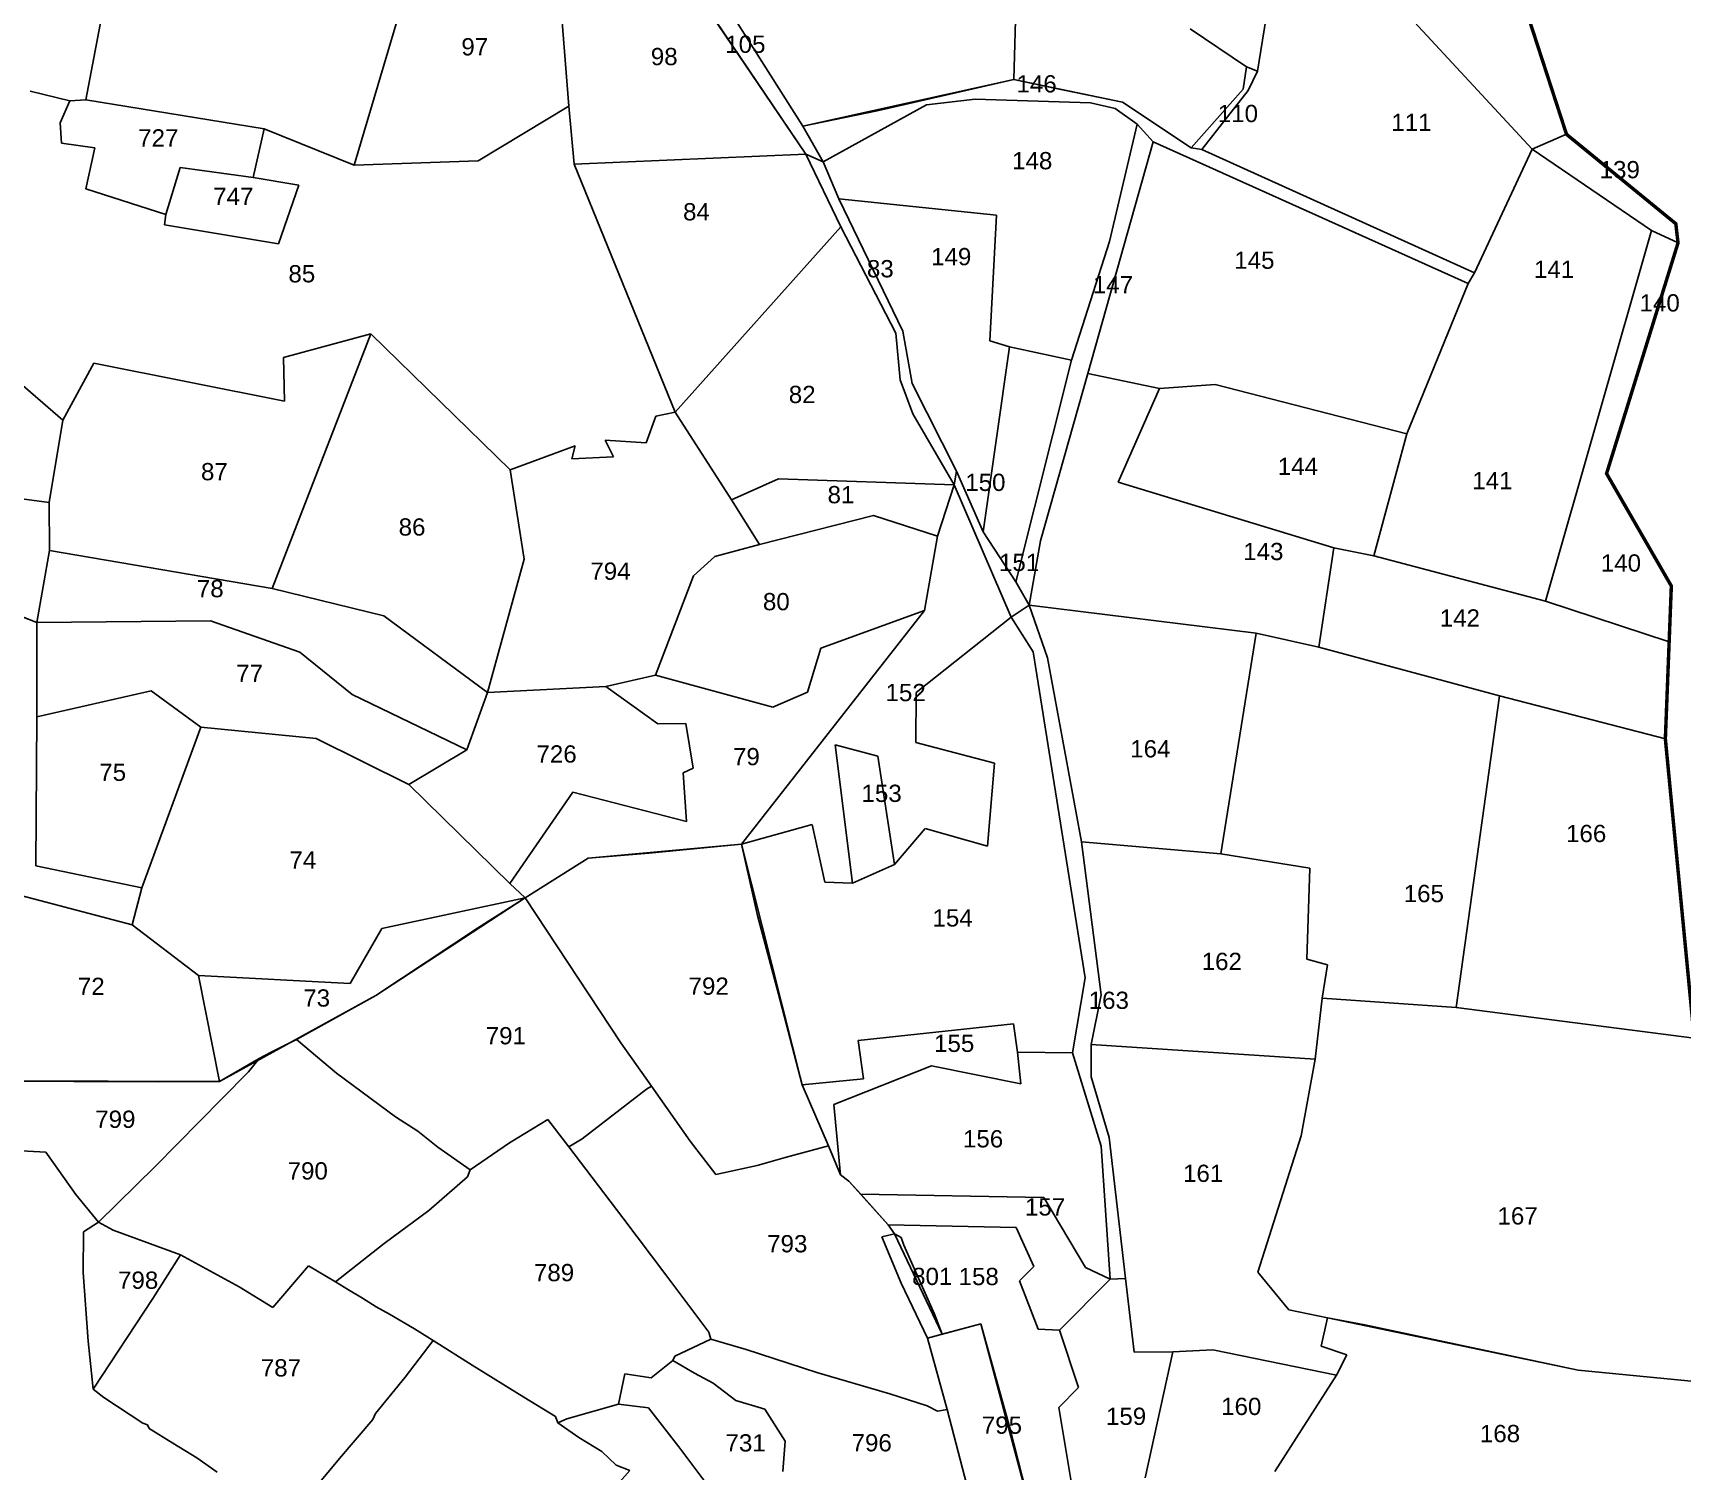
# Model space of a CAD drawing. Header units: inches. Extents: x 186800 to 194298, y 1604602 to 1613194.
# Drawn here: x 190361 to 191795, y 1609461 to 1610711 of the extents above; entities that cross this region are included whole.
import ezdxf

# ---------------------------------------------------------------- set-up
doc = ezdxf.new("R2010")
doc.units = ezdxf.units.IN
doc.header["$LTSCALE"] = 15
doc.header["$MEASUREMENT"] = 0
for name, color, linetype in [('PLOT', 7, 'Continuous'), ('PLOT NO', 7, 'Continuous'), ('VILLAGE BOUNDARY', 5, 'Continuous')]:
    doc.layers.add(name, color=color, linetype=linetype)
doc.styles.get("Standard").update_dxf_attribs({"font": 'arial.ttf'})

msp = doc.modelspace()

# ---------------------------------------------------------------- linework, layer by layer
at = {"layer": 'PLOT'}
for p, q in [((191218.3, 1610829.4), (191213.8, 1610670.8)), ((191213.8, 1610670.8), (191218.3, 1610829.4)), ((190697.6, 1610788.9), (190640.5, 1610596.4)), ((190640.5, 1610596.4), (190697.6, 1610788.9)), ((191644.9, 1610772.6), (191694.2, 1610623.2)), ((190817.7, 1610763.3), (190827, 1610647.7)), ((190827, 1610647.7), (190817.7, 1610763.3)), ((191032.9, 1610605.9), (190932.2, 1610755.3)), ((191030.5, 1610630.4), (190953.8, 1610751.2)), ((190953.8, 1610751.2), (191030.5, 1610630.4)), ((191425.7, 1610678), (191437.3, 1610751.1)), ((191437.3, 1610751.1), (191425.7, 1610678)), ((190423.1, 1610736.8), (190407.1, 1610653.3)), ((190407.1, 1610653.3), (190423.1, 1610736.8)), ((191547.4, 1610736.6), (191664.4, 1610610.4)), ((191664.4, 1610610.4), (191547.4, 1610736.6)), ((190945.3, 1610735.6), (191032.9, 1610605.9)), ((191416.1, 1610681.8), (191367.2, 1610714.9)), ((191367.2, 1610714.9), (191416.1, 1610681.8)), ((191413, 1610662.5), (191416.1, 1610681.8)), ((191416.1, 1610681.8), (191413, 1610662.5)), ((191416.1, 1610681.8), (191425.7, 1610678)), ((191425.7, 1610678), (191416.1, 1610681.8)), ((191030.5, 1610630.4), (191213.8, 1610670.8)), ((191213.8, 1610670.8), (191095.1, 1610643.6)), ((191213.8, 1610670.8), (191247.7, 1610663.6)), ((191308.3, 1610651.1), (191213.8, 1610670.8)), ((191417.6, 1610661.3), (191425.7, 1610678)), ((191425.7, 1610678), (191417.6, 1610661.3)), ((191425.7, 1610678), (191425.7, 1610678)), ((190393.4, 1610652.4), (190358.9, 1610660.7)), ((190358.9, 1610660.7), (190393.4, 1610652.4)), ((190393.4, 1610652.4), (190385, 1610633.1)), ((190385, 1610633.1), (190393.4, 1610652.4)), ((190407.1, 1610653.3), (190393.4, 1610652.4)), ((190393.4, 1610652.4), (190407.1, 1610653.3)), ((190407.1, 1610653.3), (190562.3, 1610628.1)), ((190562.3, 1610628.1), (190407.1, 1610653.3)), ((190407.1, 1610653.3), (190407.1, 1610653.3)), ((191180.3, 1610653.7), (191137.9, 1610648.7)), ((191137.9, 1610648.7), (191180.3, 1610653.7)), ((191280.4, 1610650.5), (191180.3, 1610653.7)), ((191180.3, 1610653.7), (191280.4, 1610650.5)), ((191247.7, 1610663.6), (191308.3, 1610651.1)), ((191302, 1610645.7), (191280.4, 1610650.5)), ((191280.4, 1610650.5), (191302, 1610645.7)), ((191308.3, 1610651.1), (191368, 1610611.5)), ((191368, 1610611.5), (191308.3, 1610651.1)), ((191368, 1610611.5), (191413, 1610662.5)), ((191413, 1610662.5), (191368, 1610611.5)), ((191377.3, 1610610), (191417.6, 1610661.3)), ((191417.6, 1610661.3), (191377.3, 1610610)), ((190748.3, 1610600.3), (190827, 1610647.7)), ((190827, 1610647.7), (190748.3, 1610600.3)), ((190827, 1610647.7), (190831.6, 1610597.4)), ((190831.6, 1610597.4), (190827, 1610647.7)), ((191095.1, 1610643.6), (191030.5, 1610630.4)), ((191137.9, 1610648.7), (191048, 1610599.4)), ((191048, 1610599.4), (191137.9, 1610648.7)), ((191320.9, 1610632), (191302, 1610645.7)), ((191302, 1610645.7), (191320.9, 1610632)), ((190385, 1610633.1), (190386, 1610615.4)), ((190386, 1610615.4), (190385, 1610633.1)), ((190552.7, 1610585.6), (190562.3, 1610628.1)), ((190562.3, 1610628.1), (190552.7, 1610585.6)), ((190562.3, 1610628.1), (190640.5, 1610596.4)), ((190640.5, 1610596.4), (190562.3, 1610628.1)), ((191030.5, 1610630.4), (191030.5, 1610630.4)), ((191048, 1610599.4), (191030.5, 1610630.4)), ((191030.5, 1610630.4), (191030.5, 1610630.4)), ((191030.5, 1610630.4), (191048, 1610599.4)), ((191296.9, 1610530), (191320.9, 1610632)), ((191320.9, 1610632), (191296.9, 1610530)), ((191320.9, 1610632), (191335, 1610616.7)), ((191335, 1610616.7), (191320.9, 1610632)), ((191664.4, 1610610.4), (191694.2, 1610623.2)), ((191694.2, 1610623.2), (191664.4, 1610610.4)), ((191694.2, 1610623.2), (191789.2, 1610545.5)), ((191694.2, 1610623.2), (191694.2, 1610623.2)), ((190386, 1610615.4), (190415, 1610611.6)), ((190415, 1610611.6), (190386, 1610615.4)), ((190415, 1610611.6), (190407.1, 1610575.8)), ((190407.1, 1610575.8), (190415, 1610611.6)), ((191278, 1610415.2), (191335, 1610616.7)), ((191335, 1610616.7), (191278, 1610415.2)), ((191335, 1610616.7), (191608.6, 1610493.4)), ((191608.6, 1610493.4), (191335, 1610616.7)), ((191368, 1610611.5), (191368, 1610611.5)), ((191368, 1610611.5), (191377.3, 1610610)), ((191377.3, 1610610), (191368, 1610611.5)), ((191614.2, 1610502.9), (191377.3, 1610610)), ((191377.3, 1610610), (191377.3, 1610610)), ((191377.3, 1610610), (191614.2, 1610502.9)), ((191664.4, 1610610.4), (191614.2, 1610502.9)), ((191614.2, 1610502.9), (191664.4, 1610610.4)), ((191664.4, 1610610.4), (191768, 1610539.7)), ((191768, 1610539.7), (191664.4, 1610610.4)), ((190476.8, 1610553.4), (190489.2, 1610594.5)), ((190489.2, 1610594.5), (190476.8, 1610553.4)), ((190489.2, 1610594.5), (190552.7, 1610585.6)), ((190552.7, 1610585.6), (190489.2, 1610594.5)), ((190640.5, 1610596.4), (190748.3, 1610600.3)), ((190748.3, 1610600.3), (190640.5, 1610596.4)), ((190640.5, 1610596.4), (190640.5, 1610596.4)), ((191032.9, 1610605.9), (190831.6, 1610597.4)), ((190831.6, 1610597.4), (191032.9, 1610605.9)), ((190831.6, 1610597.4), (190919.3, 1610381.8)), ((190919.3, 1610381.8), (190831.6, 1610597.4)), ((191032.9, 1610605.9), (191063.4, 1610542.9)), ((191032.9, 1610605.9), (191032.9, 1610605.9)), ((191048, 1610599.4), (191032.9, 1610605.9)), ((191063.4, 1610542.9), (191032.9, 1610605.9)), ((191032.9, 1610605.9), (191048, 1610599.4)), ((191061.8, 1610567.1), (191048, 1610599.4)), ((191048, 1610599.4), (191048, 1610599.4)), ((191048, 1610599.4), (191061.8, 1610567.1)), ((190592.2, 1610579.1), (190552.7, 1610585.6)), ((190552.7, 1610585.6), (190592.2, 1610579.1)), ((190574.8, 1610528), (190592.2, 1610579.1)), ((190592.2, 1610579.1), (190574.8, 1610528)), ((190407.1, 1610575.8), (190476.8, 1610553.4)), ((190476.8, 1610553.4), (190407.1, 1610575.8)), ((191117.3, 1610452.2), (191061.8, 1610567.1)), ((191061.8, 1610567.1), (191198.8, 1610552.8)), ((191198.8, 1610552.8), (191061.8, 1610567.1)), ((191061.8, 1610567.1), (191061.8, 1610567.1)), ((191061.8, 1610567.1), (191117.3, 1610452.2)), ((190476.8, 1610553.4), (190475.6, 1610544.4)), ((190475.6, 1610544.4), (190476.8, 1610553.4)), ((190476.8, 1610553.4), (190476.8, 1610553.4)), ((190476.8, 1610553.4), (190476.8, 1610553.4)), ((191198.8, 1610552.8), (191193, 1610443.6)), ((191193, 1610443.6), (191198.8, 1610552.8)), ((190475.6, 1610544.4), (190574.8, 1610528)), ((190574.8, 1610528), (190475.6, 1610544.4)), ((191063.4, 1610542.9), (190919.3, 1610381.8)), ((190919.3, 1610381.8), (191063.4, 1610542.9)), ((191063.4, 1610542.9), (191111.1, 1610450.3)), ((191111.1, 1610450.3), (191063.4, 1610542.9)), ((191676, 1610217.4), (191768, 1610539.7)), ((191768, 1610539.7), (191676, 1610217.4)), ((191768, 1610539.7), (191791.1, 1610528.8)), ((191768, 1610539.7), (191768, 1610539.7)), ((191791.1, 1610528.8), (191768, 1610539.7)), ((191768, 1610539.7), (191768, 1610539.7)), ((191789.2, 1610545.5), (191791.1, 1610528.8)), ((191264, 1610426.9), (191296.9, 1610530)), ((191296.9, 1610530), (191264, 1610426.9)), ((191791.1, 1610528.8), (191729, 1610328.3)), ((191608.6, 1610493.4), (191555.3, 1610362.9)), ((191555.3, 1610362.9), (191608.6, 1610493.4)), ((191608.6, 1610493.4), (191614.2, 1610502.9)), ((191614.2, 1610502.9), (191608.6, 1610493.4)), ((191614.2, 1610502.9), (191614.2, 1610502.9)), ((190654.9, 1610449.9), (190569.1, 1610228.4)), ((190569.1, 1610228.4), (190654.9, 1610449.9)), ((190654.9, 1610449.9), (190579.1, 1610429.2)), ((190579.1, 1610429.2), (190654.9, 1610449.9)), ((190776.1, 1610331.5), (190654.9, 1610449.9)), ((190654.9, 1610449.9), (190776.1, 1610331.5)), ((191111.1, 1610450.3), (191115.1, 1610409.7)), ((191115.1, 1610409.7), (191111.1, 1610450.3)), ((191125.3, 1610406.6), (191117.3, 1610452.2)), ((191117.3, 1610452.2), (191125.3, 1610406.6)), ((191187.1, 1610277.7), (191210.1, 1610438.4)), ((191210.1, 1610438.4), (191187.1, 1610277.7)), ((191193, 1610443.6), (191210.1, 1610438.4)), ((191210.1, 1610438.4), (191193, 1610443.6)), ((191210.1, 1610438.4), (191264, 1610426.9)), ((191264, 1610426.9), (191210.1, 1610438.4)), ((190414.2, 1610424.4), (190387.3, 1610374.6)), ((190387.3, 1610374.6), (190414.2, 1610424.4)), ((190579.8, 1610391.2), (190414.2, 1610424.4)), ((190414.2, 1610424.4), (190579.8, 1610391.2)), ((190579.1, 1610429.2), (190579.8, 1610391.2)), ((190579.8, 1610391.2), (190579.1, 1610429.2)), ((191215.6, 1610234.3), (191264, 1610426.9)), ((191264, 1610426.9), (191215.6, 1610234.3)), ((190341.8, 1610414.1), (190387.3, 1610374.6)), ((190387.3, 1610374.6), (190341.8, 1610414.1)), ((191115.1, 1610409.7), (191125.9, 1610380.3)), ((191125.9, 1610380.3), (191115.1, 1610409.7)), ((191237, 1610269.8), (191278, 1610415.2)), ((191278, 1610415.2), (191237, 1610269.8)), ((191278, 1610415.2), (191340.3, 1610402.3)), ((191340.3, 1610402.3), (191278, 1610415.2)), ((191278, 1610415.2), (191278, 1610415.2)), ((191164, 1610330.5), (191125.3, 1610406.6)), ((191125.3, 1610406.6), (191164, 1610330.5)), ((191340.3, 1610402.3), (191304.4, 1610320.8)), ((191304.4, 1610320.8), (191340.3, 1610402.3)), ((191340.3, 1610402.3), (191388.8, 1610405.7)), ((191388.8, 1610405.7), (191340.3, 1610402.3)), ((191388.8, 1610405.7), (191555.3, 1610362.9)), ((191555.3, 1610362.9), (191388.8, 1610405.7)), ((190902.7, 1610378.2), (190894.1, 1610355.1)), ((190894.1, 1610355.1), (190902.7, 1610378.2)), ((190919.3, 1610381.8), (190902.7, 1610378.2)), ((190902.7, 1610378.2), (190919.3, 1610381.8)), ((190919.3, 1610381.8), (190968.5, 1610305.5)), ((190968.5, 1610305.5), (190919.3, 1610381.8)), ((191125.9, 1610380.3), (191161.9, 1610318.4)), ((191161.9, 1610318.4), (191125.9, 1610380.3)), ((190387.3, 1610374.6), (190375.4, 1610303.1)), ((190375.4, 1610303.1), (190387.3, 1610374.6)), ((190375.4, 1610303.1), (190012.5, 1610352.6)), ((190012.5, 1610352.6), (190375.4, 1610303.1)), ((190832.5, 1610352.3), (190776.1, 1610331.5)), ((190776.1, 1610331.5), (190832.5, 1610352.3)), ((190829.6, 1610341.1), (190832.5, 1610352.3)), ((190832.5, 1610352.3), (190829.6, 1610341.1)), ((190894.1, 1610355.1), (190858.7, 1610357.3)), ((190858.7, 1610357.3), (190865.7, 1610342.8)), ((190865.7, 1610342.8), (190858.7, 1610357.3)), ((190858.7, 1610357.3), (190894.1, 1610355.1)), ((191555.3, 1610362.9), (191526.8, 1610256.7)), ((191526.8, 1610256.7), (191555.3, 1610362.9)), ((190865.7, 1610342.8), (190829.6, 1610341.1)), ((190829.6, 1610341.1), (190865.7, 1610342.8)), ((190788.2, 1610253.8), (190776.1, 1610331.5)), ((190776.1, 1610331.5), (190788.2, 1610253.8)), ((191009.4, 1610323.8), (190968.5, 1610305.5)), ((190968.5, 1610305.5), (191009.4, 1610323.8)), ((191161.9, 1610318.4), (191009.4, 1610323.8)), ((191009.4, 1610323.8), (191161.9, 1610318.4)), ((191161.9, 1610318.4), (191164, 1610330.5)), ((191164, 1610330.5), (191161.9, 1610318.4)), ((191187.1, 1610277.7), (191164, 1610330.5)), ((191164, 1610330.5), (191187.1, 1610277.7)), ((191729, 1610328.3), (191785.3, 1610230.6)), ((191161.9, 1610318.4), (191147.6, 1610274)), ((191147.6, 1610274), (191161.9, 1610318.4)), ((191161.9, 1610318.4), (191211.4, 1610203.6)), ((191211.4, 1610203.6), (191161.9, 1610318.4)), ((191161.9, 1610318.4), (191161.9, 1610318.4)), ((191304.4, 1610320.8), (191491.9, 1610263.7)), ((191491.9, 1610263.7), (191304.4, 1610320.8)), ((190375.4, 1610303.1), (190375.5, 1610261.5)), ((190375.5, 1610261.5), (190375.4, 1610303.1)), ((190968.5, 1610305.5), (190992.6, 1610266.8)), ((190968.5, 1610305.5), (190968.5, 1610305.5)), ((190992.6, 1610266.8), (190968.5, 1610305.5)), ((191091.9, 1610291.8), (190992.6, 1610266.8)), ((190992.6, 1610266.8), (191091.9, 1610291.8)), ((191147.6, 1610274), (191091.9, 1610291.8)), ((191091.9, 1610291.8), (191147.6, 1610274)), ((190992.6, 1610266.8), (190953.9, 1610256.2)), ((190953.9, 1610256.2), (190992.6, 1610266.8)), ((190992.6, 1610266.8), (190992.6, 1610266.8)), ((191147.6, 1610274), (191136.2, 1610209.3)), ((191136.2, 1610209.3), (191147.6, 1610274)), ((191215.6, 1610234.3), (191187.1, 1610277.7)), ((191187.1, 1610277.7), (191187.1, 1610277.7)), ((191187.1, 1610277.7), (191215.6, 1610234.3)), ((191227.2, 1610213.8), (191237, 1610269.8)), ((191237, 1610269.8), (191227.2, 1610213.8)), ((191478.8, 1610177.5), (191491.9, 1610263.7)), ((191491.9, 1610263.7), (191478.8, 1610177.5)), ((191491.9, 1610263.7), (191526.8, 1610256.7)), ((191526.8, 1610256.7), (191491.9, 1610263.7)), ((190375.5, 1610261.5), (190364.5, 1610198.8)), ((190364.5, 1610198.8), (190375.5, 1610261.5)), ((190569.1, 1610228.4), (190375.5, 1610261.5)), ((190375.5, 1610261.5), (190375.5, 1610261.5)), ((190375.5, 1610261.5), (190569.1, 1610228.4)), ((190756.4, 1610137.9), (190788.2, 1610253.8)), ((190788.2, 1610253.8), (190756.4, 1610137.9)), ((190953.9, 1610256.2), (190935.3, 1610239.3)), ((190935.3, 1610239.3), (190953.9, 1610256.2)), ((191526.8, 1610256.7), (191676, 1610217.4)), ((191526.8, 1610256.7), (191526.8, 1610256.7)), ((191676, 1610217.4), (191526.8, 1610256.7)), ((190935.3, 1610239.3), (190902.3, 1610153)), ((190902.3, 1610153), (190935.3, 1610239.3)), ((190666.3, 1610204.7), (190569.1, 1610228.4)), ((190569.1, 1610228.4), (190569.1, 1610228.4)), ((190569.1, 1610228.4), (190666.3, 1610204.7)), ((191227.2, 1610213.8), (191215.6, 1610234.3)), ((191215.6, 1610234.3), (191215.6, 1610234.3)), ((191215.6, 1610234.3), (191227.2, 1610213.8)), ((191785.3, 1610230.6), (191783.5, 1610182)), ((190364.5, 1610198.8), (190319.7, 1610216.4)), ((190319.7, 1610216.4), (190364.5, 1610198.8)), ((191136.2, 1610209.3), (190977, 1610006.3)), ((190977, 1610006.3), (191136.2, 1610209.3)), ((191136.2, 1610209.3), (191046, 1610176.5)), ((191046, 1610176.5), (191136.2, 1610209.3)), ((191211.4, 1610203.6), (191227.2, 1610213.8)), ((191227.2, 1610213.8), (191211.4, 1610203.6)), ((191243, 1610168.3), (191227.2, 1610213.8)), ((191227.2, 1610213.8), (191424.4, 1610189.5)), ((191227.2, 1610213.8), (191243, 1610168.3)), ((191424.4, 1610189.5), (191227.2, 1610213.8)), ((191227.2, 1610213.8), (191227.2, 1610213.8)), ((191227.2, 1610213.8), (191227.2, 1610213.8)), ((191676, 1610217.4), (191783.5, 1610182)), ((191783.5, 1610182), (191676, 1610217.4)), ((191676, 1610217.4), (191676, 1610217.4)), ((190515.6, 1610200.4), (190364.5, 1610198.8)), ((190364.5, 1610198.8), (190515.6, 1610200.4)), ((190364.5, 1610198.8), (190364.5, 1610198.8)), ((190364.6, 1610116.9), (190364.5, 1610198.8)), ((190364.5, 1610198.8), (190364.6, 1610116.9)), ((190593.3, 1610173.1), (190515.6, 1610200.4)), ((190515.6, 1610200.4), (190593.3, 1610173.1)), ((190756.4, 1610137.9), (190666.3, 1610204.7)), ((190666.3, 1610204.7), (190756.4, 1610137.9)), ((191211.4, 1610203.6), (191128.9, 1610137.9)), ((191128.9, 1610137.9), (191211.4, 1610203.6)), ((191211.4, 1610203.6), (191230.6, 1610173.4)), ((191230.6, 1610173.4), (191211.4, 1610203.6)), ((191211.4, 1610203.6), (191211.4, 1610203.6)), ((191424.4, 1610189.5), (191393.7, 1609997.9)), ((191393.7, 1609997.9), (191424.4, 1610189.5)), ((191424.4, 1610189.5), (191478.8, 1610177.5)), ((191424.4, 1610189.5), (191478.8, 1610177.5)), ((191478.8, 1610177.5), (191424.4, 1610189.5)), ((191424.4, 1610189.5), (191424.4, 1610189.5)), ((191478.8, 1610177.5), (191424.4, 1610189.5)), ((191783.5, 1610182), (191780.1, 1610097.7)), ((191783.5, 1610182), (191783.5, 1610182)), ((190638.7, 1610136.2), (190593.3, 1610173.1)), ((190593.3, 1610173.1), (190638.7, 1610136.2)), ((191046, 1610176.5), (191034.6, 1610138.2)), ((191034.6, 1610138.2), (191046, 1610176.5)), ((191230.6, 1610173.4), (191275.8, 1609889.9)), ((191275.8, 1609889.9), (191230.6, 1610173.4)), ((191272.6, 1610008.1), (191243, 1610168.3)), ((191243, 1610168.3), (191272.6, 1610008.1)), ((191478.8, 1610177.5), (191635.9, 1610135)), ((191635.9, 1610135), (191478.8, 1610177.5)), ((190902.3, 1610153), (190859.2, 1610143.2)), ((190859.2, 1610143.2), (190902.3, 1610153)), ((191004.2, 1610125.2), (190902.3, 1610153)), ((190902.3, 1610153), (190902.3, 1610153)), ((190902.3, 1610153), (191004.2, 1610125.2)), ((190463.9, 1610139.4), (190364.6, 1610116.9)), ((190364.6, 1610116.9), (190463.9, 1610139.4)), ((190507.3, 1610107.8), (190463.9, 1610139.4)), ((190463.9, 1610139.4), (190507.3, 1610107.8)), ((190738.3, 1610088.2), (190638.7, 1610136.2)), ((190638.7, 1610136.2), (190638.7, 1610136.2)), ((190638.7, 1610136.2), (190738.3, 1610088.2)), ((190756.4, 1610137.9), (190738.3, 1610088.2)), ((190738.3, 1610088.2), (190756.4, 1610137.9)), ((190859.2, 1610143.2), (190756.4, 1610137.9)), ((190756.4, 1610137.9), (190859.2, 1610143.2)), ((190756.4, 1610137.9), (190756.4, 1610137.9)), ((190859.2, 1610143.2), (190904.5, 1610110.7)), ((190904.5, 1610110.7), (190859.2, 1610143.2)), ((191034.6, 1610138.2), (191004.2, 1610125.2)), ((191004.2, 1610125.2), (191034.6, 1610138.2)), ((191128.9, 1610137.9), (191128.7, 1610094.6)), ((191128.7, 1610094.6), (191128.9, 1610137.9)), ((191635.9, 1610135), (191598.3, 1609864.1)), ((191598.3, 1609864.1), (191635.9, 1610135)), ((191635.9, 1610135), (191780.1, 1610097.7)), ((191780.1, 1610097.7), (191635.9, 1610135)), ((190364.6, 1610116.9), (190363.7, 1609987.4)), ((190363.7, 1609987.4), (190364.6, 1610116.9)), ((190364.6, 1610116.9), (190364.6, 1610116.9)), ((190507.3, 1610107.8), (190455.8, 1609968.3)), ((190455.8, 1609968.3), (190507.3, 1610107.8)), ((190607.4, 1610098.1), (190507.3, 1610107.8)), ((190507.3, 1610107.8), (190607.4, 1610098.1)), ((190904.5, 1610110.7), (190928.8, 1610111.2)), ((190928.8, 1610111.2), (190904.5, 1610110.7)), ((190928.8, 1610111.2), (190935, 1610072.2)), ((190935, 1610072.2), (190928.8, 1610111.2)), ((190688, 1610058.2), (190607.4, 1610098.1)), ((190607.4, 1610098.1), (190688, 1610058.2)), ((191095.5, 1610082.8), (191058.4, 1610092.5)), ((191058.4, 1610092.5), (191073.6, 1609972.3)), ((191073.6, 1609972.3), (191058.4, 1610092.5)), ((191058.4, 1610092.5), (191095.5, 1610082.8)), ((191128.7, 1610094.6), (191196.9, 1610076.6)), ((191196.9, 1610076.6), (191128.7, 1610094.6)), ((191780.1, 1610097.7), (191805.2, 1609837.6)), ((190738.3, 1610088.2), (190688, 1610058.2)), ((190688, 1610058.2), (190738.3, 1610088.2)), ((191110.2, 1609988.5), (191095.5, 1610082.8)), ((191095.5, 1610082.8), (191110.2, 1609988.5)), ((190935, 1610072.2), (190926.4, 1610068.2)), ((190926.4, 1610068.2), (190935, 1610072.2)), ((190926.4, 1610068.2), (190929.2, 1610025.9)), ((190929.2, 1610025.9), (190926.4, 1610068.2)), ((191196.9, 1610076.6), (191191, 1610004.4)), ((191191, 1610004.4), (191196.9, 1610076.6)), ((190688, 1610058.2), (190775.6, 1609972)), ((190775.6, 1609972), (190688, 1610058.2)), ((190830.4, 1610051.5), (190775.6, 1609972)), ((190775.6, 1609972), (190830.4, 1610051.5)), ((190929.2, 1610025.9), (190830.4, 1610051.5)), ((190830.4, 1610051.5), (190929.2, 1610025.9)), ((191038.6, 1610023.4), (190977, 1610006.3)), ((190977, 1610006.3), (191038.6, 1610023.4)), ((191049.5, 1609973.2), (191038.6, 1610023.4)), ((191038.6, 1610023.4), (191049.5, 1609973.2)), ((191136.7, 1610019.9), (191110.2, 1609988.5)), ((191110.2, 1609988.5), (191136.7, 1610019.9)), ((191191, 1610004.4), (191136.7, 1610019.9)), ((191136.7, 1610019.9), (191191, 1610004.4)), ((190977, 1610006.3), (190843.9, 1609993.9)), ((190977, 1610006.3), (190896.6, 1609998.5)), ((190991, 1609944.1), (190977, 1610006.3)), ((190977, 1610006.3), (190977, 1610006.3)), ((191029.8, 1609797.1), (190977, 1610006.3)), ((191289.7, 1609875.1), (191272.6, 1610008.1)), ((191272.6, 1610008.1), (191393.7, 1609997.9)), ((191393.7, 1609997.9), (191272.6, 1610008.1)), ((191272.6, 1610008.1), (191272.6, 1610008.1)), ((191272.6, 1610008.1), (191289.7, 1609875.1)), ((190843.9, 1609993.9), (190789, 1609959.5)), ((190843.9, 1609993.9), (190789, 1609959.5)), ((190896.6, 1609998.5), (190843.9, 1609993.9)), ((191393.7, 1609997.9), (191471, 1609985.2)), ((191471, 1609985.2), (191393.7, 1609997.9)), ((190363.7, 1609987.4), (190455.8, 1609968.3)), ((190455.8, 1609968.3), (190363.7, 1609987.4)), ((191110.2, 1609988.5), (191073.6, 1609972.3)), ((191073.6, 1609972.3), (191110.2, 1609988.5)), ((191471, 1609985.2), (191468.5, 1609906.1)), ((191468.5, 1609906.1), (191471, 1609985.2)), ((190447.5, 1609936.2), (190329.1, 1609967.2)), ((190329.1, 1609967.2), (190447.5, 1609936.2)), ((190455.8, 1609968.3), (190447.5, 1609936.2)), ((190447.5, 1609936.2), (190455.8, 1609968.3)), ((190455.8, 1609968.3), (190455.8, 1609968.3)), ((190455.8, 1609968.3), (190455.8, 1609968.3)), ((190775.6, 1609972), (190789, 1609959.5)), ((190775.6, 1609972), (190775.6, 1609972)), ((190775.6, 1609972), (190775.6, 1609972)), ((190789, 1609959.5), (190775.6, 1609972)), ((191073.6, 1609972.3), (191049.5, 1609973.2)), ((191049.5, 1609973.2), (191073.6, 1609972.3)), ((191073.6, 1609972.3), (191073.6, 1609972.3)), ((190789, 1609959.5), (190659.4, 1609874.7)), ((190789, 1609959.5), (190664.5, 1609933)), ((190664.5, 1609933), (190789, 1609959.5)), ((190789, 1609959.5), (190747.6, 1609933.2)), ((190872.3, 1609833.5), (190789, 1609959.5)), ((190789, 1609959.5), (190872.3, 1609833.5)), ((190789, 1609959.5), (190789, 1609959.5)), ((190505, 1609892), (190447.5, 1609936.2)), ((190447.5, 1609936.2), (190447.5, 1609936.2)), ((190447.5, 1609936.2), (190505, 1609892)), ((191008.9, 1609877.1), (190991, 1609944.1)), ((190664.5, 1609933), (190637.1, 1609885)), ((190637.1, 1609885), (190664.5, 1609933)), ((190747.6, 1609933.2), (190659.4, 1609874.7)), ((191468.5, 1609906.1), (191486.5, 1609901.4)), ((191486.5, 1609901.4), (191468.5, 1609906.1)), ((190637.1, 1609885), (190505, 1609892)), ((190505, 1609892), (190523.5, 1609800)), ((190523.5, 1609800), (190505, 1609892)), ((190505, 1609892), (190637.1, 1609885)), ((191486.5, 1609901.4), (191481.7, 1609872.2)), ((191481.7, 1609872.2), (191486.5, 1609901.4)), ((191029.8, 1609797.1), (191008.9, 1609877.1)), ((191275.8, 1609889.9), (191264.9, 1609824.7)), ((191264.9, 1609824.7), (191275.8, 1609889.9)), ((190659.4, 1609874.7), (190523.5, 1609800)), ((190659.4, 1609874.7), (190590.4, 1609836.5)), ((191280.9, 1609832.1), (191289.7, 1609875.1)), ((191289.7, 1609875.1), (191280.9, 1609832.1)), ((191481.7, 1609872.2), (191475.6, 1609819.4)), ((191475.6, 1609819.4), (191481.7, 1609872.2)), ((191598.3, 1609864.1), (191481.7, 1609872.2)), ((191481.7, 1609872.2), (191481.7, 1609872.2)), ((191481.7, 1609872.2), (191598.3, 1609864.1)), ((191805.2, 1609837.6), (191598.3, 1609864.1)), ((191598.3, 1609864.1), (191598.3, 1609864.1)), ((191598.3, 1609864.1), (191805.2, 1609837.6)), ((191078.5, 1609835.6), (191213.6, 1609850)), ((191213.6, 1609850), (191078.5, 1609835.6)), ((191213.6, 1609850), (191217.1, 1609825.4)), ((191217.1, 1609825.4), (191213.6, 1609850)), ((190590.4, 1609836.5), (190568.4, 1609825.3)), ((190625.2, 1609807.1), (190590.4, 1609836.5)), ((190590.4, 1609836.5), (190625.2, 1609807.1)), ((190899, 1609795.9), (190872.3, 1609833.5)), ((190872.3, 1609833.5), (190899, 1609795.9)), ((191083, 1609802.3), (191078.5, 1609835.6)), ((191078.5, 1609835.6), (191083, 1609802.3)), ((190558, 1609820), (190523.5, 1609800)), ((190548.5, 1609808.3), (190558, 1609820)), ((190558, 1609820), (190548.5, 1609808.3)), ((190568.4, 1609825.3), (190558, 1609820)), ((191217.1, 1609825.4), (191219.9, 1609797.9)), ((191264.9, 1609824.7), (191217.1, 1609825.4)), ((191219.9, 1609797.9), (191217.1, 1609825.4)), ((191217.1, 1609825.4), (191264.9, 1609824.7)), ((191264.9, 1609824.7), (191289.6, 1609743.6)), ((191289.6, 1609743.6), (191264.9, 1609824.7)), ((191281.1, 1609804.1), (191280.9, 1609832.1)), ((191280.9, 1609832.1), (191475.6, 1609819.4)), ((191475.6, 1609819.4), (191280.9, 1609832.1)), ((191280.9, 1609832.1), (191281.1, 1609804.1)), ((191475.6, 1609819.4), (191463.6, 1609752.6)), ((191463.6, 1609752.6), (191475.6, 1609819.4)), ((191475.6, 1609819.4), (191475.6, 1609819.4)), ((190525.6, 1609785.2), (190548.5, 1609808.3)), ((190548.5, 1609808.3), (190525.6, 1609785.2)), ((190676.3, 1609769.3), (190625.2, 1609807.1)), ((190625.2, 1609807.1), (190676.3, 1609769.3)), ((191142.1, 1609813.5), (191057.3, 1609779.8)), ((191057.3, 1609779.8), (191142.1, 1609813.5)), ((191219.9, 1609797.9), (191142.1, 1609813.5)), ((191142.1, 1609813.5), (191219.9, 1609797.9)), ((190523.5, 1609800), (190322.8, 1609800.6)), ((190396.8, 1609799.8), (190351.2, 1609800.2)), ((190470.5, 1609799.6), (190396.8, 1609799.8)), ((190523.5, 1609800), (190470.5, 1609799.6)), ((190523.5, 1609800), (190523.5, 1609800)), ((190523.5, 1609800), (190523.5, 1609800)), ((190894.4, 1609793.1), (190838.5, 1609750)), ((190838.5, 1609750), (190894.4, 1609793.1)), ((190899, 1609795.9), (190894.4, 1609793.1)), ((190894.4, 1609793.1), (190899, 1609795.9)), ((190932.6, 1609747.9), (190899, 1609795.9)), ((190899, 1609795.9), (190899, 1609795.9)), ((190899, 1609795.9), (190932.6, 1609747.9)), ((191029.8, 1609797.1), (191083, 1609802.3)), ((191083, 1609802.3), (191029.8, 1609797.1)), ((191052.8, 1609744), (191029.8, 1609797.1)), ((191052.6, 1609743.9), (191029.8, 1609797.1)), ((191029.8, 1609797.1), (191029.8, 1609797.1)), ((191029.8, 1609797.1), (191029.8, 1609797.1)), ((191083, 1609802.3), (191083, 1609802.3)), ((191296.7, 1609751.2), (191281.1, 1609804.1)), ((191281.1, 1609804.1), (191296.7, 1609751.2)), ((190467.4, 1609725.9), (190525.6, 1609785.2)), ((190525.6, 1609785.2), (190467.4, 1609725.9)), ((191057.3, 1609779.8), (191063.2, 1609718.9)), ((191063.2, 1609718.9), (191057.3, 1609779.8)), ((190695.9, 1609756.8), (190676.3, 1609769.3)), ((190676.3, 1609769.3), (190695.9, 1609756.8)), ((190808.7, 1609766.8), (190775.5, 1609746.5)), ((190775.5, 1609746.5), (190808.7, 1609766.8)), ((190827, 1609743.1), (190808.7, 1609766.8)), ((190808.7, 1609766.8), (190827, 1609743.1)), ((190713.1, 1609742.7), (190695.9, 1609756.8)), ((190695.9, 1609756.8), (190713.1, 1609742.7)), ((190838.5, 1609750), (190827, 1609743.1)), ((190827, 1609743.1), (190838.5, 1609750)), ((190954.8, 1609719), (190932.6, 1609747.9)), ((190932.6, 1609747.9), (190932.6, 1609747.9)), ((190932.6, 1609747.9), (190954.8, 1609719)), ((191310.8, 1609628.8), (191296.7, 1609751.2)), ((191296.7, 1609751.2), (191310.8, 1609628.8)), ((191463.6, 1609752.6), (191425.8, 1609634.3)), ((191425.8, 1609634.3), (191463.6, 1609752.6)), ((190299.7, 1609742.5), (190372.5, 1609738.4)), ((190372.5, 1609738.4), (190299.7, 1609742.5)), ((190372.5, 1609738.4), (190398.5, 1609701.8)), ((190398.5, 1609701.8), (190372.5, 1609738.4)), ((190741.4, 1609723.1), (190713.1, 1609742.7)), ((190713.1, 1609742.7), (190741.4, 1609723.1)), ((190775.5, 1609746.5), (190741.4, 1609723.1)), ((190741.4, 1609723.1), (190775.5, 1609746.5)), ((190827, 1609743.1), (190841.8, 1609723.8)), ((190841.8, 1609723.8), (190827, 1609743.1)), ((190827, 1609743.1), (190827, 1609743.1)), ((191015.1, 1609733.8), (190990.8, 1609726.9)), ((190990.8, 1609726.9), (191015.1, 1609733.8)), ((191052.8, 1609744), (191015.1, 1609733.8)), ((191015.1, 1609733.8), (191052.8, 1609744)), ((191063.2, 1609718.9), (191052.6, 1609743.9)), ((191063.2, 1609718.9), (191052.8, 1609744)), ((191052.8, 1609744), (191052.8, 1609744)), ((191289.6, 1609743.6), (191297.5, 1609628.1)), ((191297.5, 1609628.1), (191289.6, 1609743.6)), ((190418.2, 1609677.6), (190467.4, 1609725.9)), ((190467.4, 1609725.9), (190418.2, 1609677.6)), ((190467.4, 1609725.9), (190467.4, 1609725.9)), ((190741.4, 1609723.1), (190739, 1609717.1)), ((190739, 1609717.1), (190741.4, 1609723.1)), ((190741.4, 1609723.1), (190741.4, 1609723.1)), ((190841.8, 1609723.8), (190873.9, 1609681.3)), ((190873.9, 1609681.3), (190841.8, 1609723.8)), ((190990.8, 1609726.9), (190954.8, 1609719)), ((190954.8, 1609719), (190990.8, 1609726.9)), ((191070.4, 1609713.4), (191063.2, 1609718.9)), ((191070.4, 1609713.4), (191063.2, 1609718.9)), ((191063.2, 1609718.9), (191063.2, 1609718.9)), ((190739, 1609717.1), (190705.4, 1609687.8)), ((190705.4, 1609687.8), (190739, 1609717.1)), ((191104.7, 1609675.4), (191070.4, 1609713.4)), ((191080.9, 1609702.1), (191070.4, 1609713.4)), ((190398.5, 1609701.8), (190418.2, 1609677.6)), ((190418.2, 1609677.6), (190398.5, 1609701.8)), ((191240, 1609699.2), (191080.9, 1609702.1)), ((191104.7, 1609675.4), (191080.9, 1609702.1)), ((191080.9, 1609702.1), (191240, 1609699.2)), ((191276, 1609638.3), (191240, 1609699.2)), ((191240, 1609699.2), (191276, 1609638.3)), ((190418.2, 1609677.6), (190405.1, 1609669.2)), ((190405.1, 1609669.2), (190418.2, 1609677.6)), ((190431, 1609670.7), (190418.2, 1609677.6)), ((190418.2, 1609677.6), (190431, 1609670.7)), ((190705.4, 1609687.8), (190666.4, 1609659)), ((190666.4, 1609659), (190705.4, 1609687.8)), ((190873.9, 1609681.3), (190911.4, 1609631.9)), ((190911.4, 1609631.9), (190873.9, 1609681.3)), ((190405.1, 1609669.2), (190404.8, 1609634)), ((190404.8, 1609634), (190405.1, 1609669.2)), ((190489.4, 1609649.2), (190431, 1609670.7)), ((190431, 1609670.7), (190489.4, 1609649.2)), ((191099.2, 1609664.9), (191110, 1609667.6)), ((191110, 1609667.6), (191099.2, 1609664.9)), ((191115.8, 1609624.5), (191099.2, 1609664.9)), ((191099.2, 1609664.9), (191115.8, 1609624.5)), ((191110, 1609667.6), (191104.7, 1609675.4)), ((191215.8, 1609672.9), (191104.7, 1609675.4)), ((191104.7, 1609675.4), (191104.7, 1609675.4)), ((191110, 1609667.6), (191104.7, 1609675.4)), ((191104.7, 1609675.4), (191215.8, 1609672.9)), ((191115.8, 1609664.2), (191110, 1609667.6)), ((191151.5, 1609580.4), (191110, 1609667.6)), ((191118.2, 1609657.7), (191115.8, 1609664.2)), ((191231.1, 1609639), (191215.8, 1609672.9)), ((191215.8, 1609672.9), (191231.1, 1609639)), ((190489.4, 1609649.2), (190465.3, 1609611.4)), ((190465.3, 1609611.4), (190489.4, 1609649.2)), ((190540.5, 1609621.5), (190489.4, 1609649.2)), ((190489.4, 1609649.2), (190489.4, 1609649.2)), ((190489.4, 1609649.2), (190540.5, 1609621.5)), ((190666.4, 1609659), (190624.1, 1609625.7)), ((190624.1, 1609625.7), (190666.4, 1609659)), ((191144.9, 1609597.6), (191118.2, 1609657.7)), ((190404.8, 1609634), (190409.2, 1609574.2)), ((190409.2, 1609574.2), (190404.8, 1609634)), ((190600.8, 1609639.6), (190569.6, 1609603.6)), ((190569.6, 1609603.6), (190600.8, 1609639.6)), ((190624.1, 1609625.7), (190600.8, 1609639.6)), ((190600.8, 1609639.6), (190624.1, 1609625.7)), ((191218.6, 1609626.5), (191231.1, 1609639)), ((191231.1, 1609639), (191218.6, 1609626.5)), ((191297.5, 1609628.1), (191276, 1609638.3)), ((191276, 1609638.3), (191297.5, 1609628.1)), ((191425.8, 1609634.3), (191452.8, 1609601.5)), ((191452.8, 1609601.5), (191425.8, 1609634.3)), ((190569.6, 1609603.6), (190540.5, 1609621.5)), ((190540.5, 1609621.5), (190540.5, 1609621.5)), ((190540.5, 1609621.5), (190569.6, 1609603.6)), ((190635.4, 1609618.9), (190624.1, 1609625.7)), ((190624.1, 1609625.7), (190635.4, 1609618.9)), ((190647.6, 1609611.7), (190635.4, 1609618.9)), ((190635.4, 1609618.9), (190647.6, 1609611.7)), ((190911.4, 1609631.9), (190948.8, 1609582)), ((190948.8, 1609582), (190911.4, 1609631.9)), ((191138.8, 1609576.8), (191115.8, 1609624.5)), ((191115.8, 1609624.5), (191138.8, 1609576.8)), ((191234.9, 1609584.5), (191218.6, 1609626.5)), ((191218.6, 1609626.5), (191234.9, 1609584.5)), ((191297.5, 1609628.1), (191253.4, 1609583.8)), ((191253.4, 1609583.8), (191297.5, 1609628.1)), ((191297.5, 1609628.1), (191310.8, 1609628.8)), ((191310.8, 1609628.8), (191297.5, 1609628.1)), ((191318.3, 1609564.5), (191310.8, 1609628.8)), ((191310.8, 1609628.8), (191318.3, 1609564.5)), ((191310.8, 1609628.8), (191310.8, 1609628.8)), ((190465.3, 1609611.4), (190413.7, 1609532.6)), ((190413.7, 1609532.6), (190465.3, 1609611.4)), ((190659.5, 1609604), (190647.6, 1609611.7)), ((190647.6, 1609611.7), (190659.5, 1609604)), ((190671.2, 1609597.8), (190659.5, 1609604)), ((190659.5, 1609604), (190671.2, 1609597.8)), ((190693, 1609584.9), (190671.2, 1609597.8)), ((190671.2, 1609597.8), (190693, 1609584.9)), ((191151.5, 1609580.4), (191144.9, 1609597.6)), ((191452.8, 1609601.5), (191486.5, 1609594.5)), ((191486.5, 1609594.5), (191452.8, 1609601.5)), ((191481, 1609569.8), (191486.5, 1609594.5)), ((191486.5, 1609594.5), (191481, 1609569.8)), ((191486.5, 1609594.5), (191518.9, 1609588.5)), ((191486.5, 1609594.5), (191486.5, 1609594.5)), ((191704.3, 1609549), (191486.5, 1609594.5)), ((190709.2, 1609574.7), (190693, 1609584.9)), ((190693, 1609584.9), (190709.2, 1609574.7)), ((190950.4, 1609575.9), (190919.2, 1609561.3)), ((190919.2, 1609561.3), (190950.4, 1609575.9)), ((190948.8, 1609582), (190950.4, 1609575.9)), ((190950.4, 1609575.9), (190948.8, 1609582)), ((190950.4, 1609575.9), (190981.1, 1609567)), ((190981.1, 1609567), (190950.4, 1609575.9)), ((191185.2, 1609589.4), (191138.8, 1609576.8)), ((191138.8, 1609576.8), (191151.5, 1609580.4)), ((191155.9, 1609514.8), (191138.8, 1609576.8)), ((191138.8, 1609576.8), (191155.9, 1609514.8)), ((191185.2, 1609589.4), (191151.5, 1609580.4)), ((191151.5, 1609580.4), (191151.5, 1609580.4)), ((191210.4, 1609498.9), (191185.2, 1609589.4)), ((191230.6, 1609419.1), (191185.2, 1609589.4)), ((191253.4, 1609583.8), (191234.9, 1609584.5)), ((191234.9, 1609584.5), (191253.4, 1609583.8)), ((191253.4, 1609583.8), (191270.1, 1609533.8)), ((191270.1, 1609533.8), (191253.4, 1609583.8)), ((191518.9, 1609588.5), (191704.3, 1609549)), ((190409.2, 1609574.2), (190413.7, 1609532.6)), ((190413.7, 1609532.6), (190409.2, 1609574.2)), ((190709.2, 1609574.7), (190684.9, 1609543)), ((190684.9, 1609543), (190709.2, 1609574.7)), ((190743, 1609553.4), (190709.2, 1609574.7)), ((190709.2, 1609574.7), (190743, 1609553.4)), ((190919.2, 1609561.3), (190917.3, 1609557.4)), ((190917.3, 1609557.4), (190919.2, 1609561.3)), ((190981.1, 1609567), (191042.7, 1609546.9)), ((191042.7, 1609546.9), (190981.1, 1609567)), ((191351.9, 1609565), (191318.3, 1609564.5)), ((191318.3, 1609564.5), (191351.9, 1609565)), ((191328, 1609455.5), (191351.9, 1609565)), ((191351.9, 1609565), (191328, 1609455.5)), ((191351.9, 1609565), (191386.9, 1609566.8)), ((191386.9, 1609566.8), (191351.9, 1609565)), ((191386.9, 1609566.8), (191494.3, 1609544.7)), ((191494.3, 1609544.7), (191386.9, 1609566.8)), ((191503.2, 1609562.2), (191481, 1609569.8)), ((191481, 1609569.8), (191503.2, 1609562.2)), ((191494.3, 1609544.7), (191503.2, 1609562.2)), ((191503.2, 1609562.2), (191494.3, 1609544.7)), ((190787.9, 1609525.5), (190743, 1609553.4)), ((190743, 1609553.4), (190787.9, 1609525.5)), ((190917.3, 1609557.4), (190898.7, 1609542.2)), ((190898.7, 1609542.2), (190917.3, 1609557.4)), ((190936.3, 1609546.5), (190917.3, 1609557.4)), ((190917.3, 1609557.4), (190936.3, 1609546.5)), ((191042.7, 1609546.9), (191106.1, 1609528.5)), ((191106.1, 1609528.5), (191042.7, 1609546.9)), ((191704.3, 1609549), (191820.4, 1609537.8)), ((191820.4, 1609537.8), (191704.3, 1609549)), ((190413.7, 1609532.6), (190422.8, 1609525.3)), ((190422.8, 1609525.3), (190413.7, 1609532.6)), ((190684.9, 1609543), (190659, 1609511.4)), ((190659, 1609511.4), (190684.9, 1609543)), ((190875.8, 1609545.8), (190870.3, 1609519.4)), ((190870.3, 1609519.4), (190875.8, 1609545.8)), ((190898.7, 1609542.2), (190875.8, 1609545.8)), ((190875.8, 1609545.8), (190898.7, 1609542.2)), ((190952.4, 1609537.7), (190936.3, 1609546.5)), ((190936.3, 1609546.5), (190936.3, 1609546.5)), ((190936.3, 1609546.5), (190952.4, 1609537.7)), ((190972.1, 1609522.5), (190952.4, 1609537.7)), ((190952.4, 1609537.7), (190972.1, 1609522.5)), ((191270.1, 1609533.8), (191252.9, 1609516.5)), ((191252.9, 1609516.5), (191270.1, 1609533.8)), ((191440.8, 1609460.8), (191494.3, 1609544.7)), ((191494.3, 1609544.7), (191440.8, 1609460.8)), ((190422.8, 1609525.3), (190456.7, 1609502.8)), ((190456.7, 1609502.8), (190422.8, 1609525.3)), ((190815.4, 1609508.8), (190787.9, 1609525.5)), ((190787.9, 1609525.5), (190815.4, 1609508.8)), ((190870.3, 1609519.4), (190825.4, 1609506.8)), ((190825.4, 1609506.8), (190870.3, 1609519.4)), ((190896.4, 1609516.3), (190870.3, 1609519.4)), ((190870.3, 1609519.4), (190896.4, 1609516.3)), ((190997.3, 1609515.2), (190972.1, 1609522.5)), ((190972.1, 1609522.5), (190997.3, 1609515.2)), ((191106.1, 1609528.5), (191138.4, 1609517.9)), ((191138.4, 1609517.9), (191106.1, 1609528.5)), ((190656.7, 1609506.2), (190627.8, 1609472.3)), ((190627.8, 1609472.3), (190656.7, 1609506.2)), ((190659, 1609511.4), (190656.7, 1609506.2)), ((190656.7, 1609506.2), (190659, 1609511.4)), ((190817.6, 1609503.1), (190815.4, 1609508.8)), ((190815.4, 1609508.8), (190817.6, 1609503.1)), ((190825.4, 1609506.8), (190817.6, 1609503.1)), ((190817.6, 1609503.1), (190825.4, 1609506.8)), ((190922.6, 1609482.4), (190896.4, 1609516.3)), ((190896.4, 1609516.3), (190922.6, 1609482.4)), ((191015.1, 1609487.2), (190997.3, 1609515.2)), ((190997.3, 1609515.2), (191015.1, 1609487.2)), ((191138.4, 1609517.9), (191147.6, 1609513.3)), ((191147.6, 1609513.3), (191138.4, 1609517.9)), ((191147.6, 1609513.3), (191155.9, 1609514.8)), ((191155.9, 1609514.8), (191147.6, 1609513.3)), ((191176.8, 1609434.4), (191155.9, 1609514.8)), ((191155.9, 1609514.8), (191155.9, 1609514.8)), ((191155.9, 1609514.8), (191176.8, 1609434.4)), ((191252.9, 1609516.5), (191269.4, 1609418.1)), ((191269.4, 1609418.1), (191252.9, 1609516.5)), ((190456.7, 1609502.8), (190460.7, 1609501.4)), ((190460.7, 1609501.4), (190456.7, 1609502.8)), ((190460.7, 1609501.4), (190462.2, 1609498.4)), ((190462.2, 1609498.4), (190460.7, 1609501.4)), ((190462.2, 1609498.4), (190482.9, 1609485.5)), ((190482.9, 1609485.5), (190462.2, 1609498.4)), ((190817.6, 1609503.1), (190835.8, 1609490.6)), ((190835.8, 1609490.6), (190817.6, 1609503.1)), ((190817.6, 1609503.1), (190817.6, 1609503.1)), ((190835.8, 1609490.6), (190855.6, 1609478.3)), ((190855.6, 1609478.3), (190835.8, 1609490.6)), ((191230.6, 1609419.1), (191210.4, 1609498.9)), ((190482.9, 1609485.5), (190503.8, 1609472.7)), ((190503.8, 1609472.7), (190482.9, 1609485.5)), ((190855.6, 1609478.3), (190868.2, 1609466.5)), ((190868.2, 1609466.5), (190855.6, 1609478.3)), ((190949.5, 1609446.4), (190922.6, 1609482.4)), ((190922.6, 1609482.4), (190949.5, 1609446.4)), ((191013.1, 1609460.8), (191015.1, 1609487.2)), ((191015.1, 1609487.2), (191013.1, 1609460.8)), ((190503.8, 1609472.7), (190521.4, 1609460.4)), ((190521.4, 1609460.4), (190503.8, 1609472.7)), ((190627.8, 1609472.3), (190593.3, 1609430.9)), ((190593.3, 1609430.9), (190627.8, 1609472.3)), ((190879.9, 1609461.8), (190820.3, 1609393.9)), ((190820.3, 1609393.9), (190879.9, 1609461.8)), ((190868.2, 1609466.5), (190879.9, 1609461.8)), ((190879.9, 1609461.8), (190868.2, 1609466.5))]:
    msp.add_line(p, q, dxfattribs=at)
at = {"layer": 'VILLAGE BOUNDARY', "linetype": 'Continuous'}
for p, q in [((191644.9, 1610772.6), (191694.2, 1610623.2)), ((191694.2, 1610623.2), (191789.2, 1610545.5)), ((191789.2, 1610545.5), (191791.1, 1610528.8)), ((191791.1, 1610528.8), (191729, 1610328.3)), ((191729, 1610328.3), (191785.3, 1610230.6)), ((191785.3, 1610230.6), (191783.5, 1610182)), ((191783.5, 1610182), (191780.1, 1610097.7)), ((191780.1, 1610097.7), (191805.2, 1609837.6))]:
    msp.add_line(p, q, dxfattribs=at)
at = {"layer": 'VILLAGE BOUNDARY', "color": 5, "const_width": 3}
msp.add_lwpolyline([(190573, 1611952.2), (190624.3, 1611938.7), (190667.1, 1611933.7), (190708, 1611929), (190852.2, 1611891.5), (190866, 1611889.5), (191159.1, 1611842.8), (191226.6, 1611826.8), (191412.1, 1611797.7), (191460.2, 1611783.2), (191502.8, 1611770.4), (191518.8, 1611407), (191517.4, 1611166.3), (191694.2, 1610623.2), (191789.2, 1610545.5), (191791.1, 1610528.8), (191729, 1610328.3), (191785.3, 1610230.6), (191780.1, 1610097.7), (191805.2, 1609837.6)], dxfattribs=at)

# ---------------------------------------------------------------- texts
at = {"layer": 'PLOT NO', "color": 7, "oblique": 360}
for s, p in [('105', (190963, 1610694)), ('98', (190898.3, 1610683.3)), ('110', (191391.1, 1610633.8)), ('727', (190452.7, 1610612.6)), ('148', (191212.3, 1610592.8)), ('149', (191141.9, 1610509.4)), ('147', (191282.5, 1610485)), ('140', (191757.7, 1610469.2)), ('144', (191443.2, 1610327.1)), ('81', (191051.9, 1610302.5)), ('86', (190679.1, 1610274.4)), ('143', (191413.2, 1610253.1)), ('151', (191200.9, 1610243.6)), ('78', (190503.7, 1610220.8)), ('80', (190995.7, 1610209.5)), ('142', (191584, 1610195.3)), ('726', (190798.9, 1610077.1)), ('75', (190418.9, 1610061.2)), ('166', (191693.8, 1610008)), ('74', (190584.2, 1609985)), ('165', (191552.7, 1609955.8)), ('154', (191143.1, 1609934.6)), ('162', (191377.1, 1609896.8)), ('792', (190931.1, 1609875.3)), ('163', (191278.9, 1609863)), ('790', (190582.6, 1609714.7)), ('157', (191223.5, 1609683.4)), ('793', (190999.4, 1609651.4)), ('158', (191165.8, 1609622.9)), ('787', (190559.3, 1609543.5)), ('160', (191394, 1609510)), ('795', (191186, 1609493.7)), ('159', (191293.9, 1609501.4)), ('796', (191072.8, 1609478.4))]:
    msp.add_text(s, height=15, dxfattribs=at).set_placement(p)
at = {"layer": 'PLOT NO', "color": 7}
for s, p in [('97', (190733.6, 1610691.8)), ('146', (191216.1, 1610659.6)), ('111', (191541.9, 1610626.1)), ('139', (191723, 1610585)), ('747', (190517.9, 1610561.7)), ('84', (190926.3, 1610548.4)), ('85', (190583.3, 1610494.5)), ('83', (191086.1, 1610498.9)), ('145', (191405.4, 1610506.3)), ('141', (191665.9, 1610498.4)), ('82', (191018.2, 1610389.6)), ('87', (190507.3, 1610322.5)), ('150', (191171.6, 1610313.2)), ('141', (191612.3, 1610314.7)), ('794', (190845.7, 1610236)), ('140', (191724, 1610243.1)), ('77', (190537.9, 1610147.2)), ('152', (191102.3, 1610130.5)), ('164', (191315, 1610081.6)), ('79', (190969.7, 1610074.8)), ('153', (191081.4, 1610042.9)), ('72', (190400.3, 1609875.1)), ('73', (190596.2, 1609865)), ('791', (190754.8, 1609832.2)), ('155', (191144.5, 1609825.6)), ('799', (190415.4, 1609759.6)), ('156', (191169.6, 1609742.6)), ('161', (191360.9, 1609712.6)), ('167', (191634.2, 1609675.6)), ('798', (190435.2, 1609619.7)), ('789', (190796.7, 1609626.3)), ('801', (191125.4, 1609623)), ('731', (190963.2, 1609478.3)), ('168', (191618.9, 1609486.4))]:
    msp.add_text(s, height=15, dxfattribs=at).set_placement(p)

doc.saveas('drawing.dxf')
